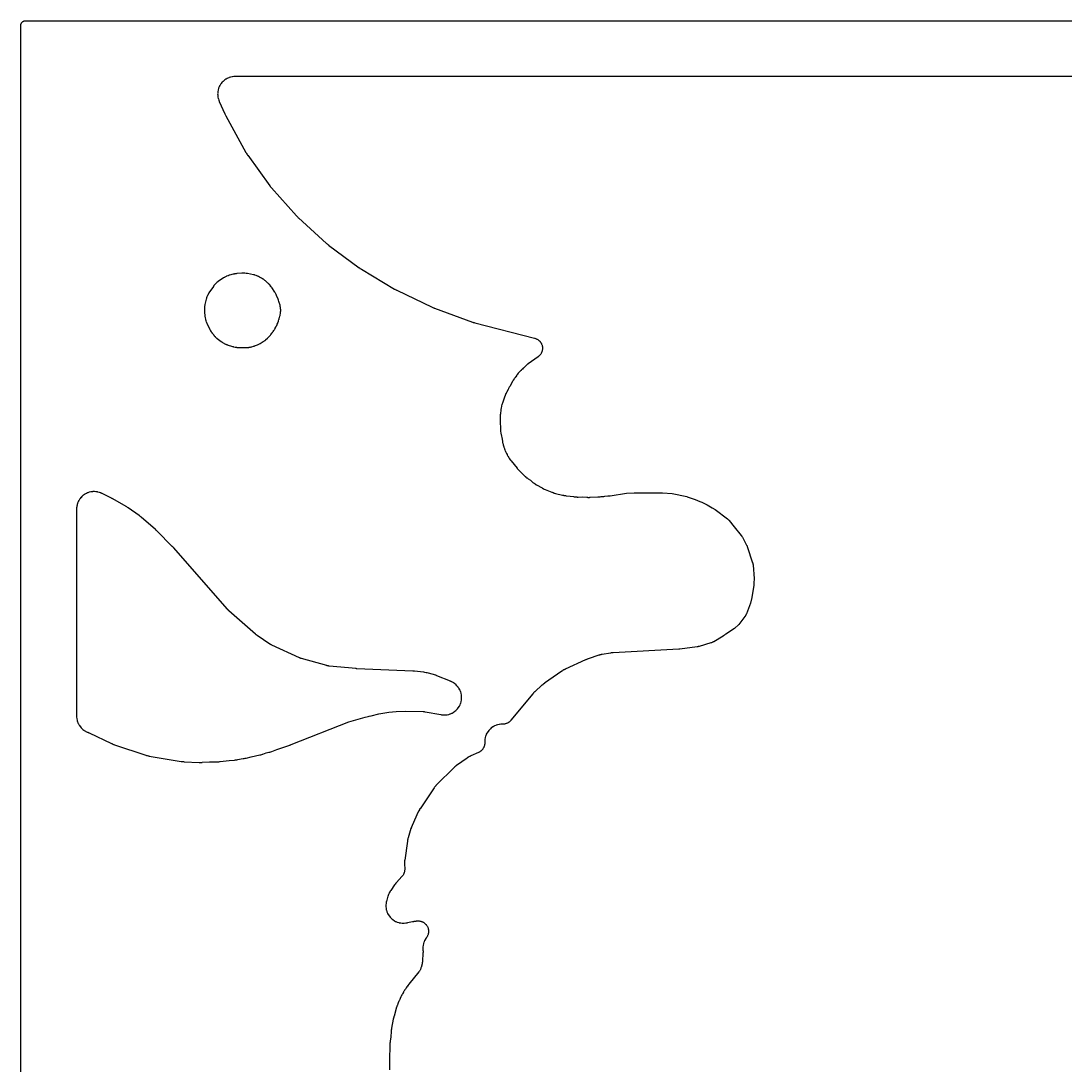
# Model space of a CAD drawing. Header units: millimetres. Extents: x 0 to 300, y 0 to 300.
# Drawn here: x -0.1 to 150, y 150 to 300.1 of the extents above; entities that cross this region are included whole.
import ezdxf

# ---------------------------------------------------------------- set-up
doc = ezdxf.new("R2010")
doc.units = ezdxf.units.MM
doc.layers.add('CUT', color=7, linetype='CONTINUOUS')

msp = doc.modelspace()

# ---------------------------------------------------------------- linework, layer by layer
at = {"layer": 'CUT'}
for points in [[(-0.0625, 1.4375), (-0.0625, 298.5625), (-0.0625, 299.4478), (-0.0589, 299.5212), (-0.0503, 299.5794), (-0.036, 299.6365), (-0.0162, 299.6918), (0.009, 299.745), (0.0392, 299.7954), (0.0743, 299.8427), (0.1137, 299.8863), (0.1573, 299.9257), (0.2046, 299.9608), (0.255, 299.991), (0.3082, 300.0162), (0.3635, 300.036), (0.4206, 300.0503), (0.4788, 300.0589), (0.5522, 300.0625), (1.4375, 300.0625), (2.5547, 300.0625), (125.9453, 300.0625), (235.8888, 300.0625)], [(156.4742, 292.0611), (77.2015, 292.0611), (77.1972, 292.0611), (30.7696, 292.0611), (30.7546, 292.0609), (30.6577, 292.0585), (30.6428, 292.058), (30.5845, 292.0551), (30.5548, 292.0528), (30.3644, 292.0338), (30.3054, 292.025), (30.1205, 291.9877), (30.0626, 291.973), (29.8823, 291.9175), (29.8262, 291.8971), (29.6523, 291.824), (29.5985, 291.7981), (29.4327, 291.7081), (29.3818, 291.677), (29.2257, 291.571), (29.1781, 291.535), (29.0334, 291.414), (28.9896, 291.3734), (28.8576, 291.2386), (28.818, 291.194), (28.7001, 291.0467), (28.6652, 290.9983), (28.5624, 290.8401), (28.5325, 290.7884), (28.446, 290.6208), (28.4213, 290.5664), (28.3519, 290.391), (28.3327, 290.3345), (28.2811, 290.153), (28.2676, 290.0949), (28.2343, 289.9092), (28.2267, 289.85), (28.2119, 289.6619), (28.2102, 289.6023), (28.2143, 289.4136), (28.2185, 289.3541), (28.2412, 289.1668), (28.2514, 289.108), (28.2926, 288.9239), (28.3085, 288.8664), (28.3687, 288.6848), (28.3788, 288.6567), (28.3998, 288.6024), (28.4054, 288.5885), (28.4426, 288.499), (28.4486, 288.4853), (29.245, 286.6987), (29.2501, 286.6876), (29.2838, 286.6159), (29.2891, 286.6049), (29.3333, 286.5158), (29.3388, 286.5049), (29.3754, 286.4346), (29.3811, 286.4239), (32.2637, 281.1551), (32.2731, 281.1385), (32.3364, 281.0311), (32.3464, 281.0148), (32.43, 280.8827), (32.4406, 280.8667), (32.5106, 280.7636), (32.5216, 280.7479), (35.6947, 276.3816), (35.7037, 276.3696), (35.7626, 276.2927), (35.7718, 276.2809), (35.8482, 276.1862), (35.8577, 276.1747), (35.9203, 276.1007), (35.9301, 276.0894), (39.5321, 272.0476), (39.5426, 272.036), (39.6123, 271.9618), (39.6232, 271.9505), (39.713, 271.8597), (39.7242, 271.8487), (39.7977, 271.7783), (39.8091, 271.7676), (43.8524, 268.0869), (43.8636, 268.0769), (43.9373, 268.0132), (43.9488, 268.0035), (44.0433, 267.9257), (44.055, 267.9163), (44.1318, 267.8563), (44.1437, 267.8472), (48.5571, 264.5716), (48.5692, 264.5628), (48.6489, 264.5067), (48.6612, 264.4983), (48.763, 264.4304), (48.7755, 264.4222), (48.8579, 264.3702), (48.8707, 264.3623), (53.6319, 261.5177), (53.644, 261.5107), (53.7231, 261.4658), (53.7354, 261.4591), (53.8361, 261.4051), (53.8485, 261.3987), (53.9297, 261.3576), (53.9423, 261.3514), (59.0297, 258.9239), (59.0423, 258.9181), (59.1243, 258.8812), (59.137, 258.8757), (59.241, 258.8318), (59.2538, 258.8266), (59.3374, 258.7936), (59.3503, 258.7887), (64.8031, 256.7797), (64.8176, 256.7746), (64.9121, 256.7425), (64.9267, 256.7377), (65.0464, 256.7005), (65.0612, 256.6961), (65.1572, 256.6689), (65.1721, 256.6649), (73.7342, 254.4736), (73.7769, 254.4615), (73.8546, 254.4375), (73.938, 254.4071), (73.9925, 254.3842), (74.0725, 254.3457), (74.1244, 254.3176), (74.2003, 254.2714), (74.2492, 254.2382), (74.3201, 254.1849), (74.3655, 254.147), (74.4308, 254.0869), (74.4723, 254.0448), (74.5313, 253.9786), (74.5684, 253.9326), (74.6207, 253.8608), (74.6531, 253.8114), (74.698, 253.7348), (74.7254, 253.6824), (74.7626, 253.6018), (74.7846, 253.547), (74.8137, 253.4631), (74.8302, 253.4064), (74.8509, 253.3201), (74.8618, 253.262), (74.8738, 253.1741), (74.8789, 253.1152), (74.8822, 253.0265), (74.8815, 252.9674), (74.8761, 252.8788), (74.8696, 252.8201), (74.8554, 252.7324), (74.8431, 252.6746), (74.8204, 252.5888), (74.8025, 252.5325), (74.7715, 252.4494), (74.7481, 252.3951), (74.709, 252.3154), (74.6804, 252.2637), (74.6336, 252.1882), (74.6, 252.1396), (74.5461, 252.0691), (74.5079, 252.024), (74.4472, 251.9592), (74.4048, 251.9181), (74.3381, 251.8596), (74.2743, 251.809), (74.2389, 251.7823), (72.8318, 250.775), (72.8213, 250.7673), (72.7531, 250.7162), (72.7427, 250.7082), (72.7023, 250.6766), (72.6821, 250.66), (72.5527, 250.5491), (72.5332, 250.5316), (72.4958, 250.4966), (72.4863, 250.4875), (72.4254, 250.4279), (72.4161, 250.4187), (72.2798, 250.2794), (72.1518, 250.1736), (72.1127, 250.1383), (71.9925, 250.0198), (71.9742, 250.0009), (71.9392, 249.9631), (71.9303, 249.9534), (71.8789, 249.8955), (71.8221, 249.8509), (71.8119, 249.8427), (71.7462, 249.7887), (71.7362, 249.7803), (71.6974, 249.747), (71.6779, 249.7295), (71.5555, 249.6148), (71.519, 249.5774), (71.4086, 249.4541), (71.3754, 249.4136), (71.2748, 249.2794), (71.2596, 249.2581), (71.2308, 249.2159), (71.2235, 249.205), (71.1771, 249.1338), (71.17, 249.1228), (71.1623, 249.1103), (71.159, 249.1063), (71.1285, 249.066), (71.0362, 248.933), (71.0223, 248.9119), (70.9959, 248.8702), (70.9892, 248.8595), (70.9683, 248.8248), (70.9352, 248.7859), (70.9251, 248.7737), (70.8606, 248.6936), (70.8508, 248.6812), (70.8134, 248.632), (70.7948, 248.6064), (70.6789, 248.4366), (70.6618, 248.41), (70.6297, 248.3572), (70.6216, 248.3435), (70.5705, 248.2542), (70.5628, 248.2404), (70.182, 247.5323), (70.108, 247.4132), (70.1016, 247.4026), (70.0603, 247.333), (70.0541, 247.3222), (70.0301, 247.2798), (70.0183, 247.2579), (69.9446, 247.1139), (69.9338, 247.0915), (69.9134, 247.0473), (69.9083, 247.0359), (69.8799, 246.9706), (69.7101, 246.6549), (69.7045, 246.6442), (69.6686, 246.5742), (69.6632, 246.5634), (69.6425, 246.5209), (69.6324, 246.4989), (69.5693, 246.3549), (69.56, 246.3325), (69.5428, 246.2885), (69.5385, 246.2772), (69.5114, 246.2034), (69.5073, 246.192), (69.4991, 246.1682), (69.4957, 246.1589), (69.4909, 246.1455), (69.2331, 245.3973), (69.119, 245.1198), (69.1133, 245.1054), (69.0776, 245.0117), (69.0723, 244.9972), (69.0523, 244.9403), (69.0428, 244.911), (68.9868, 244.7213), (68.9724, 244.6613), (68.9362, 244.4668), (68.9314, 244.4363), (68.9234, 244.3766), (68.9216, 244.3613), (68.9109, 244.2616), (68.9094, 244.2462), (68.8975, 244.1), (68.8376, 243.6535), (68.8362, 243.6425), (68.8273, 243.5657), (68.8261, 243.5543), (68.8213, 243.5038), (68.8194, 243.4795), (68.811, 243.3275), (68.8102, 243.304), (68.8096, 243.2633), (68.8095, 243.2522), (68.8097, 243.1759), (68.8098, 243.1635), (68.8124, 243.0533), (68.8057, 242.9713), (68.8046, 242.9553), (68.799, 242.8514), (68.7983, 242.8354), (68.7966, 242.7728), (68.7965, 242.7408), (68.8019, 242.5327), (68.8036, 242.5007), (68.8085, 242.4384), (68.81, 242.4224), (68.821, 242.3189), (68.8229, 242.303), (68.8242, 242.2931), (68.8237, 242.2849), (68.8229, 242.27), (68.8193, 242.1731), (68.819, 242.1581), (68.8182, 242.0999), (68.8186, 242.0701), (68.8259, 241.8764), (68.8277, 241.8466), (68.8328, 241.7886), (68.8343, 241.7737), (68.844, 241.6875), (68.854, 241.2556), (68.8545, 241.2407), (68.8592, 241.1441), (68.8601, 241.1293), (68.8643, 241.0714), (68.8672, 241.0418), (68.8908, 240.85), (68.8951, 240.8205), (68.9051, 240.7633), (68.9078, 240.7487), (68.9267, 240.6539), (68.9298, 240.6393), (69.0798, 239.9735), (69.1296, 239.6121), (69.1323, 239.5945), (69.1515, 239.48), (69.1548, 239.4625), (69.1683, 239.3942), (69.1764, 239.3594), (69.2351, 239.135), (69.2451, 239.1008), (69.2668, 239.0346), (69.2725, 239.0177), (69.2751, 239.0107), (69.3139, 238.8505), (69.332, 238.7899), (69.4003, 238.599), (69.4117, 238.5696), (69.4227, 238.5433), (69.4326, 238.5127), (69.4519, 238.4612), (69.4609, 238.4404), (69.4721, 238.4109), (69.5425, 238.2484), (69.5541, 238.2233), (69.5778, 238.1748), (69.584, 238.1625), (69.6253, 238.0828), (69.6318, 238.0706), (69.6746, 237.9924), (69.6789, 237.9826), (69.7005, 237.9342), (69.7121, 237.9097), (69.79, 237.7545), (69.8165, 237.7072), (69.8297, 237.6859), (69.8641, 237.6147), (69.8717, 237.5994), (69.9226, 237.5009), (69.9306, 237.4859), (69.9629, 237.4277), (69.9802, 237.3984), (70.0984, 237.211), (70.1174, 237.1826), (70.156, 237.1285), (70.1638, 237.1179), (70.2514, 236.9877), (70.2673, 236.9653), (70.2993, 236.9222), (70.3076, 236.9113), (70.3624, 236.8408), (70.371, 236.8301), (71.2347, 235.771), (71.2431, 235.761), (71.2983, 235.6962), (71.3069, 235.6864), (71.3409, 235.6482), (71.3587, 235.629), (71.3607, 235.627), (71.3632, 235.6242), (71.3811, 235.6051), (71.3825, 235.6036), (71.4673, 235.5074), (71.4827, 235.4905), (71.51, 235.4618), (71.5175, 235.4541), (71.5696, 235.4012), (71.5782, 235.3927), (72.338, 234.6522), (72.3485, 234.6422), (72.4169, 234.5786), (72.4276, 234.569), (72.4697, 234.5317), (72.4917, 234.5132), (72.6375, 234.3961), (72.6603, 234.3786), (72.7058, 234.3456), (72.7175, 234.3373), (72.7945, 234.2841), (72.8064, 234.2761), (73.1637, 234.0417), (73.5046, 233.7482), (73.5158, 233.7387), (73.5898, 233.6781), (73.6014, 233.6689), (73.6467, 233.6336), (73.6704, 233.616), (73.8134, 233.5155), (73.8268, 233.5061), (73.8268, 233.506), (73.8513, 233.4897), (73.8999, 233.459), (73.9125, 233.4513), (73.9946, 233.4022), (74.0073, 233.3947), (74.0239, 233.3854), (74.82, 232.9352), (74.8373, 232.9258), (74.9506, 232.8665), (74.9682, 232.8577), (75.1128, 232.788), (75.1307, 232.7798), (75.2477, 232.7281), (75.2659, 232.7204), (76.2376, 232.3285), (76.2577, 232.3208), (76.3896, 232.273), (76.4101, 232.266), (76.5775, 232.2121), (76.5982, 232.2059), (76.7332, 232.1677), (76.7541, 232.1623), (77.7802, 231.9118), (77.792, 231.909), (77.8689, 231.8919), (77.8808, 231.8893), (77.9272, 231.88), (77.9511, 231.8757), (78.1067, 231.8508), (78.1307, 231.8474), (78.1778, 231.8418), (78.1898, 231.8405), (78.2683, 231.8328), (78.2803, 231.8318), (78.8804, 231.785), (79.3863, 231.6913), (79.401, 231.6888), (79.4962, 231.6736), (79.5109, 231.6715), (79.5683, 231.6637), (79.5978, 231.6605), (79.7899, 231.6443), (79.8196, 231.6425), (79.8775, 231.6405), (79.8923, 231.6402), (79.9888, 231.6392), (80.0036, 231.6393), (80.632, 231.6486), (81.2492, 231.6005), (81.2599, 231.5997), (81.3346, 231.5953), (81.3457, 231.5947), (81.3947, 231.5927), (81.4183, 231.5922), (81.5656, 231.5919), (81.5884, 231.5923), (81.6278, 231.5937), (81.6385, 231.5942), (81.7123, 231.5981), (81.7243, 231.5989), (82.8369, 231.6812), (83.16, 231.686), (83.1804, 231.6866), (83.3132, 231.6931), (83.3336, 231.6945), (83.4999, 231.7083), (83.5202, 231.7103), (83.6523, 231.7259), (83.6725, 231.7286), (83.8558, 231.7565), (84.2569, 231.7862), (84.2571, 231.7862), (84.2791, 231.7878), (84.2914, 231.7889), (84.3711, 231.7964), (84.3834, 231.7977), (84.4833, 231.8092), (84.4955, 231.8108), (84.5748, 231.8216), (84.587, 231.8234), (86.9468, 232.1945), (86.9503, 232.1951), (88.0477, 232.2213), (92.1375, 232.2409), (93.5302, 232.1359), (95.6336, 231.696), (95.6545, 231.6891), (96.8273, 231.3008), (97.5099, 230.9932), (97.6131, 230.9467), (97.754, 230.8833), (98.5265, 230.5353), (99.2657, 230.0963), (99.699, 229.8391), (101.4878, 228.481), (101.4952, 228.4753), (101.5065, 228.4665), (101.5251, 228.4518), (101.5497, 228.4316), (101.5712, 228.4134), (101.5742, 228.4107), (101.5945, 228.3921), (101.6025, 228.384), (101.6646, 228.3183), (101.7007, 228.2779), (101.7124, 228.2639), (101.721, 228.2534), (102.4425, 227.3657), (103.4382, 226.1211), (103.4444, 226.1133), (103.454, 226.101), (103.4696, 226.0805), (103.4901, 226.0527), (103.5078, 226.0277), (103.5216, 226.0076), (103.5294, 225.9961), (103.5322, 225.9918), (103.5484, 225.9664), (103.5836, 225.9094), (103.6039, 225.8747), (103.6105, 225.8628), (103.6153, 225.854), (104.218, 224.7407), (104.2255, 224.7266), (104.2328, 224.7124), (104.2348, 224.7081), (104.2405, 224.6953), (104.2425, 224.6905), (104.2542, 224.6623), (104.2789, 224.5992), (104.2929, 224.5611), (104.2974, 224.5481), (104.3006, 224.5385), (105.0783, 222.1756), (105.0813, 222.1666), (105.0857, 222.1527), (105.0927, 222.1295), (105.1017, 222.0982), (105.1093, 222.0703), (105.1103, 222.0664), (105.1214, 222.0169), (105.1277, 221.9844), (105.1349, 221.9387), (105.1405, 221.8929), (105.1443, 221.8549), (105.1453, 221.8425), (105.146, 221.8332), (105.2775, 219.9105), (105.2555, 219.2401), (105.255, 219.2267), (105.2535, 219.1953), (105.2527, 219.1818), (105.2517, 219.1654), (105.2508, 219.1519), (105.2483, 219.1206), (105.2472, 219.1072), (105.2457, 219.0918), (105.2444, 219.0783), (105.241, 219.0471), (105.2395, 219.0337), (105.2375, 219.0174), (105.2357, 219.004), (105.2314, 218.9729), (105.2294, 218.9595), (104.9581, 217.1952), (104.7497, 216.3802), (104.1715, 214.8352), (104.1675, 214.8248), (104.162, 214.8106), (104.1447, 214.7692), (104.1231, 214.721), (104.0883, 214.6515), (104.0518, 214.5857), (104.0266, 214.5446), (104.0146, 214.5264), (103.9841, 214.4827), (103.9733, 214.4683), (103.9653, 214.4577), (103.0943, 213.3245), (102.4757, 212.7441), (101.2134, 211.9311), (101.2012, 211.923), (101.1225, 211.8695), (101.1104, 211.8612), (101.0639, 211.8279), (101.0405, 211.8102), (100.8934, 211.6937), (100.8493, 211.6551), (100.8215, 211.6283), (99.49, 210.8482), (99.4782, 210.8414), (99.4623, 210.8324), (99.4143, 210.8071), (99.333, 210.7674), (99.2967, 210.7507), (99.2597, 210.7356), (99.1751, 210.7034), (99.1239, 210.6856), (99.1064, 210.6801), (99.0934, 210.6762), (97.3917, 210.1707), (97.3848, 210.1687), (97.3689, 210.1641), (97.3659, 210.1633), (97.3348, 210.155), (97.2721, 210.1395), (97.2505, 210.1345), (97.2202, 210.1287), (97.1398, 210.1147), (97.1052, 210.1094), (94.6395, 209.7796), (94.6323, 209.7787), (94.6155, 209.7765), (94.6083, 209.7757), (94.5913, 209.7737), (94.5825, 209.7727), (94.5619, 209.7705), (94.5531, 209.7696), (94.543, 209.7686), (94.5341, 209.7678), (94.5134, 209.766), (94.5046, 209.7652), (94.5001, 209.7649), (94.4897, 209.7641), (94.4652, 209.7625), (94.4546, 209.7619), (85.0483, 209.2533), (85.0323, 209.2522), (84.9281, 209.2438), (84.9121, 209.2422), (84.7816, 209.2281), (84.7656, 209.2262), (84.662, 209.2122), (84.6461, 209.2098), (83.4684, 209.0182), (83.456, 209.0161), (83.3758, 209.0013), (83.3634, 208.9989), (83.3153, 208.989), (83.2909, 208.9834), (83.1325, 208.9438), (83.1083, 208.9372), (83.0612, 208.9233), (83.0492, 208.9197), (82.9714, 208.8949), (82.9595, 208.891), (81.441, 208.373), (81.4266, 208.3679), (81.3333, 208.3334), (81.319, 208.3279), (81.2031, 208.2816), (81.189, 208.2758), (81.0976, 208.2366), (81.0836, 208.2304), (78.1421, 206.8787), (78.1301, 206.873), (78.0522, 206.8351), (78.0403, 206.8291), (77.9939, 206.8053), (77.9705, 206.7926), (77.8202, 206.7066), (77.7973, 206.6928), (77.7533, 206.665), (77.7421, 206.6577), (77.6699, 206.6098), (77.6589, 206.6023), (75.1716, 204.8693), (75.1566, 204.8586), (75.0605, 204.7871), (75.0459, 204.7759), (74.9281, 204.6826), (74.9138, 204.6709), (74.8223, 204.5937), (74.8084, 204.5816), (73.827, 203.7009), (73.8192, 203.6938), (73.7651, 203.6435), (73.7571, 203.636), (73.7222, 203.6023), (73.7058, 203.5858), (73.6051, 203.4808), (73.5898, 203.4644), (73.564, 203.4353), (73.557, 203.4273), (73.5095, 203.3719), (73.5018, 203.3628), (70.3554, 199.5486), (70.3269, 199.5157), (70.2733, 199.4568), (70.2118, 199.3954), (70.1689, 199.3566), (70.1018, 199.3014), (70.0554, 199.2669), (69.9832, 199.2184), (69.9336, 199.1885), (69.8571, 199.1473), (69.8049, 199.1223), (69.7248, 199.0886), (69.6704, 199.0688), (69.5874, 199.043), (69.5314, 199.0285), (69.4463, 199.0108), (69.3892, 199.0018), (69.3027, 198.9925), (69.2233, 198.9877), (69.1798, 198.9862), (68.9513, 198.9835), (68.891, 198.9798), (68.7057, 198.959), (68.6471, 198.9494), (68.4637, 198.9101), (68.4064, 198.8949), (68.2278, 198.8377), (68.1723, 198.8168), (68.0002, 198.7423), (67.947, 198.716), (67.7832, 198.6249), (67.7328, 198.5935), (67.5787, 198.4866), (67.5317, 198.4504), (67.389, 198.3288), (67.3458, 198.2882), (67.2157, 198.1531), (67.1767, 198.1084), (67.0607, 197.9611), (67.0263, 197.9127), (66.9253, 197.7547), (66.8959, 197.7032), (66.811, 197.536), (66.7868, 197.4818), (66.7189, 197.307), (66.7001, 197.2508), (66.6498, 197.0701), (66.6367, 197.0123), (66.6044, 196.8275), (66.5971, 196.7687), (66.5832, 196.5817), (66.5818, 196.5224), (66.5859, 196.3585), (66.5859, 196.3144), (66.5839, 196.2338), (66.5775, 196.1459), (66.5704, 196.0877), (66.5554, 196.0009), (66.5426, 195.9437), (66.5192, 195.8588), (66.5009, 195.8031), (66.4693, 195.7209), (66.4456, 195.6672), (66.4061, 195.5885), (66.3773, 195.5374), (66.3303, 195.4629), (66.2966, 195.4149), (66.2426, 195.3454), (66.2044, 195.3009), (66.1438, 195.2369), (66.1014, 195.1964), (66.0349, 195.1387), (65.9888, 195.1025), (65.9169, 195.0516), (65.8674, 195.0201), (65.7909, 194.9764), (65.719, 194.9399), (65.6792, 194.9209), (64.5675, 194.4237), (64.5543, 194.4175), (64.4685, 194.3767), (64.4554, 194.3702), (64.4045, 194.3444), (64.3788, 194.3306), (64.2139, 194.2365), (64.1888, 194.2215), (64.1407, 194.1908), (64.1285, 194.1828), (64.0496, 194.1299), (64.0376, 194.1216), (62.5342, 193.0586), (62.5243, 193.0514), (62.4598, 193.0038), (62.45, 192.9964), (62.4118, 192.967), (62.3926, 192.9516), (62.2698, 192.8486), (62.2512, 192.8324), (62.2156, 192.8), (62.2066, 192.7916), (62.1485, 192.7364), (62.1396, 192.7278), (59.6982, 190.3134), (59.6878, 190.3029), (59.6211, 190.2335), (59.6109, 190.2228), (59.5719, 190.1801), (59.5524, 190.1578), (59.4296, 190.0097), (59.4113, 189.9864), (59.3766, 189.9401), (59.3679, 189.9282), (59.3121, 189.8497), (59.3037, 189.8376), (57.2866, 186.8476), (57.2795, 186.8369), (57.2345, 186.7669), (57.2276, 186.7561), (57.2014, 186.7134), (57.1885, 186.6913), (57.1075, 186.5459), (57.0956, 186.5233), (57.0731, 186.4785), (57.0675, 186.467), (57.0317, 186.3918), (57.0263, 186.3802), (56.1495, 184.431), (56.1421, 184.4139), (56.0959, 184.3018), (56.089, 184.2845), (56.0354, 184.1422), (56.0291, 184.1246), (55.9899, 184.0099), (55.9841, 183.9922), (55.5755, 182.6634), (55.5723, 182.6527), (55.5507, 182.5774), (55.5475, 182.5662), (55.5343, 182.5166), (55.5285, 182.4926), (55.495, 182.3421), (55.4903, 182.3187), (55.4829, 182.2781), (55.481, 182.2671), (55.4686, 182.1907), (55.4668, 182.1783), (55.0805, 179.4315), (55.0788, 179.4178), (55.0683, 179.3289), (55.0669, 179.3152), (55.0618, 179.2616), (55.0599, 179.2341), (55.0513, 179.0553), (55.0507, 179.0277), (55.0506, 178.9739), (55.0507, 178.9601), (55.0526, 178.8706), (55.053, 178.8568), (55.0819, 178.2029), (55.0827, 178.1589), (55.0823, 178.0782), (55.0776, 177.9903), (55.0716, 177.932), (55.0583, 177.8449), (55.0466, 177.7875), (55.0249, 177.7022), (55.0076, 177.6461), (54.9776, 177.5634), (54.955, 177.5093), (54.9171, 177.4298), (54.8892, 177.3782), (54.8437, 177.3028), (54.811, 177.2542), (54.7583, 177.1836), (54.707, 177.1214), (54.6781, 177.0882), (53.9241, 176.2607), (53.9114, 176.2463), (53.8304, 176.1516), (53.8182, 176.1368), (53.7205, 176.0148), (53.7087, 175.9996), (53.634, 175.8999), (53.6228, 175.8844), (53.0843, 175.116), (53.0754, 175.1029), (53.0187, 175.0172), (53.0101, 175.0039), (52.9774, 174.9516), (52.9614, 174.9244), (52.8633, 174.7472), (52.8356, 174.6904), (52.7566, 174.5039), (52.7451, 174.4744), (52.7241, 174.4164), (52.7189, 174.4015), (52.6864, 174.3041), (52.6816, 174.289), (52.4976, 173.6837), (52.4935, 173.6696), (52.468, 173.5774), (52.4642, 173.5632), (52.4502, 173.5075), (52.4438, 173.4788), (52.4069, 173.2938), (52.3982, 173.2356), (52.3798, 173.0506), (52.3769, 172.9918), (52.3768, 172.8058), (52.3796, 172.747), (52.3977, 172.5619), (52.4063, 172.5037), (52.4424, 172.3213), (52.4566, 172.2642), (52.5104, 172.0861), (52.5302, 172.0307), (52.6012, 171.8588), (52.6263, 171.8056), (52.7137, 171.6414), (52.7439, 171.591), (52.8471, 171.4362), (52.8821, 171.3889), (52.9999, 171.2449), (53.0393, 171.2013), (53.1706, 171.0696), (53.2142, 171.03), (53.3578, 170.9118), (53.405, 170.8767), (53.5595, 170.7731), (53.6099, 170.7428), (53.7738, 170.6548), (53.8269, 170.6296), (53.9986, 170.5581), (54.054, 170.5382), (54.2319, 170.4839), (54.2889, 170.4695), (54.4713, 170.4328), (54.5294, 170.4241), (54.7145, 170.4055), (54.7733, 170.4025), (54.9588, 170.4021), (55.0208, 170.4052), (55.2292, 170.4264), (55.2616, 170.4306), (55.3551, 170.4453), (55.3728, 170.4483), (55.4876, 170.4699), (55.5052, 170.4735), (56.2032, 170.6265), (56.2571, 170.6366), (56.3834, 170.6563), (56.4378, 170.6631), (56.5119, 170.6701), (56.5263, 170.6716), (56.5825, 170.6783), (56.6111, 170.6824), (56.7429, 170.7045), (56.7873, 170.7109), (56.8687, 170.7204), (56.958, 170.7264), (57.0176, 170.7274), (57.1071, 170.7245), (57.1665, 170.7196), (57.2553, 170.7078), (57.3139, 170.697), (57.401, 170.6764), (57.4583, 170.6598), (57.5429, 170.6307), (57.5982, 170.6086), (57.6796, 170.5712), (57.7324, 170.5436), (57.8097, 170.4983), (57.8595, 170.4657), (57.9319, 170.4129), (57.9782, 170.3755), (58.045, 170.3158), (58.0874, 170.2739), (58.1479, 170.2079), (58.1859, 170.162), (58.2395, 170.0903), (58.2728, 170.0409), (58.319, 169.9642), (58.3472, 169.9117), (58.3856, 169.8309), (58.4085, 169.7758), (58.4387, 169.6915), (58.4559, 169.6345), (58.4776, 169.5476), (58.4891, 169.4891), (58.502, 169.4005), (58.5076, 169.3412), (58.5117, 169.2518), (58.5114, 169.1922), (58.5065, 169.1028), (58.5003, 169.0435), (58.4866, 168.955), (58.4745, 168.8967), (58.4521, 168.81), (58.4343, 168.7531), (58.4033, 168.6691), (58.38, 168.6143), (58.3408, 168.5338), (58.3121, 168.4815), (58.2652, 168.4053), (58.2089, 168.3234), (58.09, 168.1511), (58.0592, 168.1014), (57.9702, 167.9409), (57.9445, 167.8888), (57.8714, 167.7204), (57.8509, 167.666), (57.7944, 167.4913), (57.7792, 167.4353), (57.7399, 167.2559), (57.7302, 167.1986), (57.7084, 167.0163), (57.7043, 166.9584), (57.7002, 166.7722), (57.7002, 166.7432), (57.7017, 166.6865), (57.7023, 166.672), (57.707, 166.5777), (57.7079, 166.5632), (57.7126, 166.5005), (57.7137, 166.4843), (57.7158, 166.4466), (57.7166, 166.4304), (57.7174, 166.4107), (57.7178, 166.3945), (57.7186, 166.3567), (57.7188, 166.3405), (57.7189, 166.322), (57.7188, 166.3058), (57.7182, 166.268), (57.7178, 166.2518), (57.7171, 166.2321), (57.7164, 166.2159), (57.7145, 166.1782), (57.7135, 166.162), (57.6233, 164.8631), (57.6226, 164.8529), (57.6213, 164.8371), (57.6188, 164.8109), (57.6149, 164.7759), (57.611, 164.7449), (57.6074, 164.7203), (57.6052, 164.7063), (57.6044, 164.7011), (57.599, 164.6709), (57.5858, 164.6038), (57.5769, 164.5638), (57.5736, 164.5504), (57.5711, 164.5404), (57.437, 164.0183), (57.4237, 163.9716), (57.3969, 163.8866), (57.3626, 163.7956), (57.3366, 163.7363), (57.2928, 163.6495), (57.2605, 163.5934), (57.2076, 163.5119), (57.1551, 163.4399), (57.1254, 163.4014), (55.6682, 161.6137), (55.6612, 161.605), (55.6127, 161.5432), (55.6056, 161.5339), (55.5746, 161.4928), (55.5601, 161.4727), (55.4722, 161.3454), (55.4591, 161.3255), (55.4441, 161.3018), (55.4117, 161.2581), (55.3991, 161.2403), (55.3188, 161.1233), (55.3068, 161.105), (55.195, 160.9283), (55.1477, 160.8665), (55.1369, 160.8519), (55.0957, 160.7945), (55.0755, 160.7644), (54.9501, 160.5652), (54.9317, 160.534), (54.8977, 160.472), (54.8892, 160.456), (54.8609, 160.4004), (54.7626, 160.2451), (54.7568, 160.2358), (54.7171, 160.1704), (54.7112, 160.1606), (54.686, 160.1172), (54.6743, 160.0961), (54.6038, 159.9629), (54.5933, 159.9421), (54.5759, 159.9058), (54.5712, 159.8959), (54.5397, 159.8271), (54.5347, 159.8159), (54.4225, 159.5572), (54.415, 159.5434), (54.4075, 159.5292), (54.3789, 159.4735), (54.365, 159.4445), (54.2801, 159.2541), (54.2678, 159.2245), (54.2454, 159.166), (54.2398, 159.1509), (54.2116, 159.071), (54.0902, 158.7911), (54.0829, 158.7736), (54.0378, 158.6599), (54.0311, 158.6422), (53.9789, 158.4977), (53.9728, 158.4799), (53.9349, 158.3634), (53.9293, 158.3454), (53.5515, 157.0487), (53.546, 157.0286), (53.5127, 156.8973), (53.5089, 156.8815), (53.4762, 156.7541), (53.4719, 156.7364), (53.4459, 156.621), (53.4421, 156.6032), (53.4421, 156.6031), (53.4392, 156.5894), (53.1949, 155.327), (53.1918, 155.3091), (53.1729, 155.193), (53.1729, 155.1929), (53.1729, 155.1928), (53.1703, 155.1749), (53.151, 155.0287), (53.1489, 155.0107), (53.1371, 154.8938), (53.1355, 154.8758), (53.0758, 154.0325), (52.9965, 153.4876), (52.994, 153.4681), (52.9797, 153.3411), (52.9778, 153.3215), (52.9652, 153.1617), (52.964, 153.1421), (52.9581, 153.0144), (52.9575, 152.9948), (52.947, 152.2144), (52.8907, 151.4201), (52.89, 151.4076), (52.8859, 151.326), (52.8854, 151.3135), (52.8825, 151.211), (52.8822, 151.1985), (52.8816, 151.1168), (52.8816, 151.1043), (52.9049, 149.32)]]:
    msp.add_lwpolyline(points, dxfattribs=at)
for points in [[(26.3103, 258.3307), (26.3117, 258.314), (26.3838, 257.5747), (26.3853, 257.5612), (26.3958, 257.4739), (26.3976, 257.4605), (26.4051, 257.4081), (26.4095, 257.3814), (26.4419, 257.211), (26.4543, 257.1583), (26.5013, 256.9938), (26.5184, 256.9424), (26.5808, 256.7805), (26.5911, 256.7555), (26.6124, 256.7071), (26.6179, 256.6948), (26.655, 256.615), (26.6609, 256.6028), (27.0988, 255.7148), (27.1054, 255.7019), (27.149, 255.6186), (27.1559, 255.6058), (27.1833, 255.5564), (27.1979, 255.5315), (27.2969, 255.3717), (27.3127, 255.3474), (27.3448, 255.3009), (27.3531, 255.2891), (27.4083, 255.2129), (27.4169, 255.2013), (27.5929, 254.9704), (27.5952, 254.9674), (27.6034, 254.9568), (27.658, 254.8884), (27.6665, 254.878), (27.7002, 254.8377), (27.7179, 254.8174), (27.8343, 254.6901), (27.8723, 254.6521), (27.9996, 254.5358), (28.0199, 254.5181), (28.0603, 254.4844), (28.0707, 254.4759), (28.1391, 254.4214), (28.1497, 254.4131), (28.7034, 253.9917), (28.7166, 253.9819), (28.8033, 253.9195), (28.8168, 253.9101), (28.8699, 253.8741), (28.8976, 253.8564), (29.0782, 253.7479), (29.0925, 253.7404), (29.1035, 253.7338), (29.1619, 253.7032), (29.3539, 253.6155), (29.3843, 253.6026), (29.4441, 253.5791), (29.4595, 253.5733), (29.5603, 253.537), (29.5759, 253.5316), (30.3294, 253.2831), (30.3431, 253.2788), (30.4326, 253.2517), (30.4464, 253.2477), (30.5005, 253.2326), (30.5284, 253.2256), (30.7081, 253.1849), (30.7648, 253.1749), (30.9476, 253.1516), (30.9762, 253.1487), (31.0322, 253.1442), (31.0465, 253.1433), (31.1399, 253.1382), (31.1542, 253.1375), (32.0754, 253.109), (32.09, 253.1088), (32.1855, 253.1082), (32.2002, 253.1082), (32.2575, 253.1093), (32.2869, 253.1105), (32.4773, 253.1233), (32.5065, 253.126), (32.5635, 253.1326), (32.5781, 253.1345), (32.6726, 253.1479), (32.6871, 253.1501), (32.8879, 253.1835), (32.9054, 253.1867), (33.0185, 253.209), (33.0358, 253.2127), (33.1033, 253.228), (33.1377, 253.2369), (33.3589, 253.3013), (33.3927, 253.3123), (33.4579, 253.3355), (33.4745, 253.3417), (33.54, 253.3673), (33.6393, 253.4026), (33.6553, 253.4086), (33.9167, 253.5101), (33.932, 253.5163), (34.0307, 253.5578), (34.0458, 253.5644), (34.1044, 253.591), (34.1341, 253.6054), (34.3239, 253.7044), (34.3527, 253.7204), (34.4081, 253.7533), (34.4221, 253.7619), (34.4983, 253.8099), (34.5317, 253.8291), (34.5621, 253.8477), (34.6201, 253.8857), (34.6349, 253.8956), (34.7297, 253.9618), (34.7441, 253.9722), (34.7474, 253.9746), (34.7671, 253.9892), (34.8418, 254.0393), (34.8524, 254.0465), (34.9208, 254.0946), (34.9313, 254.1021), (34.9718, 254.1318), (34.9922, 254.1475), (35.1209, 254.2507), (35.1301, 254.2588), (35.196, 254.3077), (35.2091, 254.3178), (35.2934, 254.3841), (35.3063, 254.3944), (35.3558, 254.4356), (35.3806, 254.4574), (35.5355, 254.6014), (35.5813, 254.6489), (35.7195, 254.8091), (35.7403, 254.8346), (35.7797, 254.8856), (35.7896, 254.8989), (35.8527, 254.9856), (35.8623, 254.9991), (36.0208, 255.2299), (36.0687, 255.2842), (36.0769, 255.2936), (36.1294, 255.3557), (36.1373, 255.3653), (36.1681, 255.4032), (36.1834, 255.423), (36.2791, 255.5516), (36.3073, 255.5929), (36.3919, 255.729), (36.4047, 255.7505), (36.4287, 255.793), (36.4347, 255.8039), (36.4733, 255.8755), (36.4791, 255.8865), (36.5737, 256.0714), (36.6133, 256.1441), (36.6273, 256.1714), (36.6533, 256.2255), (36.6598, 256.2394), (36.661, 256.242), (36.6942, 256.3068), (36.7001, 256.3189), (36.7382, 256.3975), (36.7439, 256.4097), (36.7658, 256.4575), (36.7764, 256.4822), (36.8417, 256.6443), (36.8512, 256.6695), (36.8687, 256.719), (36.873, 256.7318), (36.8865, 256.7729), (36.8925, 256.7872), (36.8978, 256.8004), (36.9314, 256.8861), (36.9364, 256.8994), (36.9553, 256.9513), (36.9644, 256.9782), (37.0193, 257.1539), (37.0271, 257.1811), (37.041, 257.2347), (37.0445, 257.2484), (37.0656, 257.3381), (37.0687, 257.3519), (37.0824, 257.4169), (37.1435, 257.6189), (37.1476, 257.633), (37.173, 257.725), (37.1767, 257.7392), (37.1906, 257.7949), (37.197, 257.8235), (37.2336, 258.0081), (37.2422, 258.0662), (37.2606, 258.2535), (37.2627, 258.2827), (37.2655, 258.34), (37.2661, 258.3547), (37.2683, 258.445), (37.2683, 258.4729), (37.2666, 258.5528), (37.2661, 258.566), (37.2639, 258.6174), (37.2622, 258.6437), (37.2473, 258.8118), (37.2404, 258.864), (37.2109, 259.0303), (37.2058, 259.0561), (37.1946, 259.1063), (37.1916, 259.1191), (37.1711, 259.2022), (37.1678, 259.215), (37.0683, 259.5841), (37.0626, 259.6038), (37.0235, 259.7312), (37.0172, 259.7507), (36.9627, 259.9088), (36.9557, 259.9281), (36.908, 260.0526), (36.9003, 260.0716), (36.6823, 260.5871), (36.6768, 260.5995), (36.6406, 260.6802), (36.6348, 260.6925), (36.6119, 260.7405), (36.5997, 260.7647), (36.5163, 260.9206), (36.503, 260.9443), (36.4758, 260.99), (36.4687, 261.0016), (36.4219, 261.0766), (36.4145, 261.088), (35.9762, 261.7548), (35.969, 261.7655), (35.9213, 261.8348), (35.9138, 261.8454), (35.8842, 261.8864), (35.8686, 261.9071), (35.7659, 262.0374), (35.7321, 262.0766), (35.6185, 262.1975), (35.6003, 262.216), (35.5641, 262.2514), (35.5548, 262.2603), (35.5092, 262.3029), (35.5083, 262.3038), (35.4975, 262.3141), (35.4266, 262.3806), (35.4155, 262.3906), (35.0838, 262.686), (35.0713, 262.6968), (34.9892, 262.7659), (34.9764, 262.7764), (34.926, 262.8166), (34.8996, 262.8364), (34.7768, 262.9235), (34.7245, 262.9609), (34.697, 262.9794), (34.6424, 263.014), (34.6283, 263.0227), (34.5357, 263.0778), (34.5214, 263.086), (34.2273, 263.2502), (34.2139, 263.2575), (34.1257, 263.3039), (34.112, 263.3108), (34.0583, 263.3373), (34.0454, 263.3433), (34.0284, 263.3516), (34.0003, 263.3645), (33.8182, 263.4424), (33.7602, 263.4637), (33.5711, 263.5224), (33.5413, 263.5308), (33.4828, 263.5457), (33.4678, 263.5494), (33.3699, 263.5717), (33.3548, 263.5749), (32.4917, 263.7481), (32.4781, 263.7506), (32.3895, 263.7663), (32.3758, 263.7685), (32.3223, 263.7767), (32.2949, 263.7803), (32.1183, 263.799), (32.063, 263.8023), (31.8855, 263.8047), (31.8578, 263.8044), (31.8037, 263.8026), (31.7899, 263.802), (31.7, 263.797), (31.6862, 263.796), (31.6791, 263.7955), (30.9898, 263.7409), (30.9897, 263.7409), (30.9763, 263.7397), (30.889, 263.7308), (30.8756, 263.7293), (30.8233, 263.7227), (30.7966, 263.7188), (30.6238, 263.6893), (30.5973, 263.6842), (30.5458, 263.673), (30.5326, 263.67), (30.4474, 263.6494), (30.4343, 263.6461), (29.8977, 263.504), (29.8825, 263.4998), (29.784, 263.4709), (29.7689, 263.4662), (29.7103, 263.4473), (29.6805, 263.4369), (29.4914, 263.3648), (29.4337, 263.3392), (29.2532, 263.2477), (29.2254, 263.2327), (29.172, 263.2019), (29.1584, 263.1939), (29.0709, 263.1404), (29.0575, 263.132), (28.4058, 262.7098), (28.3931, 262.7014), (28.3112, 262.6453), (28.2987, 262.6365), (28.2504, 262.6016), (28.2261, 262.5831), (28.0735, 262.4606), (28.0279, 262.42), (27.8905, 262.2845), (27.8493, 262.2395), (27.7247, 262.0887), (27.7058, 262.0647), (27.6702, 262.0168), (27.6613, 262.0045), (27.6041, 261.9234), (27.5954, 261.9108), (26.9646, 260.9663), (26.9574, 260.9553), (26.9116, 260.8833), (26.9046, 260.8721), (26.878, 260.8282), (26.8649, 260.8054), (26.7839, 260.6576), (26.7607, 260.6105), (26.6939, 260.4583), (26.6749, 260.4093), (26.6209, 260.2496), (26.6131, 260.2246), (26.5988, 260.1752), (26.5952, 260.1626), (26.5733, 260.08), (26.57, 260.0673), (26.3805, 259.2872), (26.3768, 259.2708), (26.354, 259.1642), (26.3507, 259.1477), (26.3388, 259.0834), (26.3337, 259.0502), (26.3066, 258.837), (26.3018, 258.7701), (26.2987, 258.5552), (26.2991, 258.5216), (26.3019, 258.4562), (26.3028, 258.4395)], [(8.0878, 199.3151), (8.1091, 199.2578), (8.1856, 199.0806), (8.2126, 199.0258), (8.3067, 198.8573), (8.3391, 198.8056), (8.4498, 198.6474), (8.4873, 198.5993), (8.6136, 198.4532), (8.6558, 198.4091), (8.7962, 198.2767), (8.8427, 198.2371), (8.9958, 198.1196), (9.0461, 198.0849), (9.2104, 197.9836), (9.2639, 197.9542), (9.4401, 197.869), (9.4679, 197.8564), (9.5228, 197.8332), (9.537, 197.8274), (9.6267, 197.7921), (9.6491, 197.7825), (9.6597, 197.7781), (9.7004, 197.7617), (9.74, 197.7445), (9.7533, 197.7384), (9.763, 197.7338), (12.9647, 196.2069), (12.9655, 196.2066), (12.9825, 196.1988), (13.0939, 196.1499), (13.1112, 196.1426), (13.2528, 196.0856), (13.2703, 196.0789), (13.3846, 196.037), (13.4023, 196.0308), (17.8963, 194.5409), (17.9066, 194.5376), (17.9785, 194.5152), (17.9893, 194.512), (18.0367, 194.4981), (18.0597, 194.4919), (18.2036, 194.4561), (18.2129, 194.454), (18.2306, 194.4496), (18.253, 194.4445), (18.292, 194.4364), (18.3026, 194.4343), (18.376, 194.4205), (18.3879, 194.4183), (20.3747, 194.0843), (22.9551, 193.6482), (22.9735, 193.6454), (23.0936, 193.6289), (23.1121, 193.6267), (23.2633, 193.6107), (23.2818, 193.609), (23.4026, 193.6), (23.4213, 193.5989), (25.5561, 193.5068), (25.573, 193.5064), (25.6831, 193.5047), (25.7, 193.5047), (25.8381, 193.5065), (25.855, 193.507), (25.965, 193.5116), (25.9819, 193.5125), (27.0356, 193.5862), (28.0431, 193.5807), (28.0635, 193.5809), (28.1956, 193.5847), (28.2159, 193.5856), (28.3815, 193.5959), (28.4017, 193.5976), (28.5333, 193.6103), (28.5536, 193.6126), (29.8594, 193.7836), (30.595, 193.835), (30.6157, 193.8368), (30.7503, 193.8509), (30.7709, 193.8534), (30.939, 193.877), (30.9596, 193.8802), (31.0928, 193.9036), (31.1132, 193.9076), (31.6108, 194.0129), (31.8546, 194.0448), (31.8719, 194.0473), (31.9839, 194.0653), (32.0011, 194.0683), (32.1409, 194.095), (32.158, 194.0985), (32.2687, 194.123), (32.2857, 194.127), (33.0037, 194.3077), (34.2741, 194.5766), (34.2909, 194.5804), (34.3999, 194.6068), (34.4166, 194.611), (34.5523, 194.648), (34.5689, 194.6528), (34.6762, 194.6854), (34.6926, 194.6906), (35.1957, 194.8594), (35.5532, 194.9494), (35.5711, 194.9542), (35.6868, 194.9871), (35.7045, 194.9924), (35.8483, 195.0382), (35.8659, 195.0441), (35.9793, 195.0841), (35.9966, 195.0906), (36.7109, 195.3675), (38.5838, 195.9957), (38.5904, 195.9979), (38.6364, 196.014), (38.6435, 196.0165), (38.7006, 196.0372), (38.7075, 196.0397), (38.7524, 196.0566), (38.7598, 196.0595), (47.0734, 199.3145), (49.4261, 200.0137), (49.8582, 200.1208), (49.9957, 200.1549), (50.2495, 200.2178), (51.3521, 200.491), (52.7854, 200.7116), (53.8624, 200.803), (55.2189, 200.8532), (57.7212, 200.8086), (57.7304, 200.8084), (57.7446, 200.808), (57.7682, 200.807), (57.7998, 200.8053), (57.8278, 200.8033), (57.85, 200.8014), (57.8627, 200.8003), (57.8674, 200.7998), (57.8948, 200.7966), (57.9556, 200.7887), (57.992, 200.7831), (58.0042, 200.781), (58.0133, 200.7794), (60.262, 200.3672), (60.2765, 200.3647), (60.3706, 200.3498), (60.3851, 200.3477), (60.4419, 200.3402), (60.4711, 200.337), (60.6583, 200.3213), (60.7169, 200.3193), (60.9023, 200.3219), (60.9608, 200.3256), (61.145, 200.3463), (61.2029, 200.3557), (61.3842, 200.3943), (61.4409, 200.4093), (61.6175, 200.4654), (61.6725, 200.4859), (61.8428, 200.559), (61.8955, 200.5847), (62.0579, 200.6741), (62.1079, 200.7048), (62.2608, 200.8096), (62.3075, 200.8451), (62.4494, 200.9643), (62.4924, 201.0041), (62.6221, 201.1366), (62.661, 201.1805), (62.7771, 201.325), (62.8115, 201.3725), (62.9129, 201.5276), (62.9426, 201.5782), (63.0284, 201.7426), (63.0529, 201.7958), (63.1223, 201.9677), (63.1415, 202.0231), (63.1938, 202.2009), (63.2075, 202.2579), (63.2421, 202.4401), (63.2503, 202.4981), (63.2669, 202.6827), (63.2694, 202.7413), (63.268, 202.9267), (63.2646, 202.9852), (63.2451, 203.1696), (63.2361, 203.2275), (63.1987, 203.4091), (63.1841, 203.4658), (63.1292, 203.6429), (63.1091, 203.698), (63.0371, 203.8688), (63.0117, 203.9217), (62.9235, 204.0846), (62.893, 204.1348), (62.7893, 204.2884), (62.7541, 204.3353), (62.6358, 204.478), (62.5963, 204.5213), (62.4646, 204.6518), (62.421, 204.691), (62.2773, 204.808), (62.23, 204.8428), (62.0755, 204.9452), (62.0252, 204.9752), (61.8591, 205.0633), (61.8329, 205.0764), (61.7811, 205.1007), (61.7677, 205.1068), (61.6805, 205.1452), (61.667, 205.1509), (61.6507, 205.1576), (59.6893, 205.964), (59.6703, 205.9714), (59.546, 206.0176), (59.5267, 206.0244), (59.3689, 206.0771), (59.3494, 206.0832), (59.2223, 206.1208), (59.2026, 206.1263), (58.3331, 206.352), (58.3119, 206.3571), (58.1735, 206.3877), (58.1522, 206.392), (57.9773, 206.4241), (57.9558, 206.4276), (57.8155, 206.4481), (57.7939, 206.4508), (56.4735, 206.5947), (56.4645, 206.5956), (56.4013, 206.6015), (56.3915, 206.6024), (56.3127, 206.6085), (56.3031, 206.6091), (56.2407, 206.6129), (56.2304, 206.6135), (48.2102, 206.9662), (48.2055, 206.9664), (48.1944, 206.967), (48.1896, 206.9672), (48.1782, 206.9678), (48.1724, 206.9682), (48.1587, 206.969), (48.1529, 206.9694), (48.1461, 206.9698), (48.1402, 206.9702), (48.1265, 206.9713), (48.1214, 206.9717), (48.1104, 206.9726), (48.0946, 206.974), (48.0877, 206.9746), (44.2148, 207.3479), (44.2051, 207.3489), (44.1899, 207.3505), (44.1649, 207.3535), (44.1316, 207.3581), (44.102, 207.3626), (44.0786, 207.3665), (44.0652, 207.3689), (44.0603, 207.3698), (44.0314, 207.3757), (43.9676, 207.3897), (43.9295, 207.3989), (43.9167, 207.4023), (43.9072, 207.4049), (40.2511, 208.4183), (40.2424, 208.4208), (40.2288, 208.4247), (40.2065, 208.4314), (40.1767, 208.4409), (40.1504, 208.4496), (40.1296, 208.4569), (40.1178, 208.4612), (40.1134, 208.4628), (40.0879, 208.4725), (40.0316, 208.4951), (39.9982, 208.5093), (39.987, 208.5144), (39.9787, 208.5181), (35.9736, 210.3645), (35.967, 210.3675), (35.9517, 210.3748), (35.9489, 210.3761), (35.9195, 210.3907), (35.861, 210.4211), (35.8412, 210.4319), (35.8141, 210.4478), (35.7432, 210.4914), (35.7132, 210.5107), (33.8867, 211.7356), (33.8743, 211.7441), (33.8455, 211.7641), (33.8332, 211.7728), (33.8186, 211.7833), (33.8066, 211.7921), (33.7787, 211.8129), (33.7669, 211.8219), (33.7533, 211.8324), (33.7415, 211.8416), (33.7143, 211.8634), (33.7027, 211.8728), (33.6887, 211.8844), (33.6772, 211.894), (33.6507, 211.9166), (33.6395, 211.9264), (29.8212, 215.3002), (29.8104, 215.3099), (29.7855, 215.3326), (29.7749, 215.3424), (29.7621, 215.3545), (29.7517, 215.3645), (29.7275, 215.388), (29.7173, 215.3982), (29.7056, 215.4099), (29.6955, 215.4202), (29.6721, 215.4445), (29.6621, 215.455), (29.6501, 215.4679), (29.6403, 215.4785), (29.6177, 215.5035), (29.6082, 215.5143), (21.8631, 224.3678), (21.8569, 224.3749), (21.8131, 224.4233), (21.8063, 224.4308), (21.7507, 224.4903), (21.7439, 224.4974), (21.6992, 224.5438), (21.6918, 224.5513), (19.455, 226.789), (19.4479, 226.796), (19.3979, 226.8443), (19.3902, 226.8517), (19.3269, 226.9108), (19.3191, 226.9179), (19.2682, 226.9638), (19.2598, 226.9712), (17.2136, 228.7473), (17.2022, 228.757), (17.1273, 228.8188), (17.1157, 228.8282), (17.0198, 228.9034), (17.0079, 228.9125), (16.93, 228.9705), (16.9179, 228.9792), (15.3603, 230.08), (15.3483, 230.0883), (15.2695, 230.1411), (15.2573, 230.1491), (15.1569, 230.213), (15.1445, 230.2207), (15.0632, 230.2696), (15.0507, 230.277), (13.1413, 231.365), (13.1338, 231.3692), (13.0816, 231.398), (13.0735, 231.4023), (13.0078, 231.4372), (12.9998, 231.4414), (12.9475, 231.4682), (12.9389, 231.4725), (11.5963, 232.1331), (11.5832, 232.1393), (11.4978, 232.1788), (11.4846, 232.1847), (11.4327, 232.2072), (11.4058, 232.2181), (11.2321, 232.2836), (11.177, 232.3014), (11.0002, 232.3492), (10.9437, 232.3616), (10.7631, 232.3921), (10.7056, 232.399), (10.5229, 232.412), (10.465, 232.4133), (10.282, 232.4086), (10.2242, 232.4043), (10.0425, 232.382), (9.9854, 232.3722), (9.8066, 232.3324), (9.7507, 232.3171), (9.5767, 232.2603), (9.5225, 232.2397), (9.3547, 232.1664), (9.3028, 232.1407), (9.1429, 232.0515), (9.0937, 232.0209), (8.9431, 231.9168), (8.8971, 231.8816), (8.7572, 231.7634), (8.7149, 231.7239), (8.5871, 231.5927), (8.5487, 231.5494), (8.4341, 231.4065), (8.4001, 231.3596), (8.2998, 231.2064), (8.2705, 231.1565), (8.1855, 230.9943), (8.1611, 230.9417), (8.0921, 230.7721), (8.0729, 230.7175), (8.0206, 230.542), (8.0067, 230.4857), (7.9716, 230.306), (7.9632, 230.2487), (7.9453, 230.0639), (7.9432, 230.035), (7.9405, 229.9785), (7.9399, 229.964), (7.9377, 229.8699), (7.9375, 229.8555), (7.9375, 200.2221), (7.9377, 200.2068), (7.9402, 200.1076), (7.9408, 200.0923), (7.9438, 200.0328), (7.9462, 200.0023), (7.9661, 199.8077), (7.9753, 199.7473), (8.0144, 199.5583), (8.0298, 199.4992)]]:
    msp.add_lwpolyline(points, close=True, dxfattribs=at)

doc.saveas('drawing.dxf')
